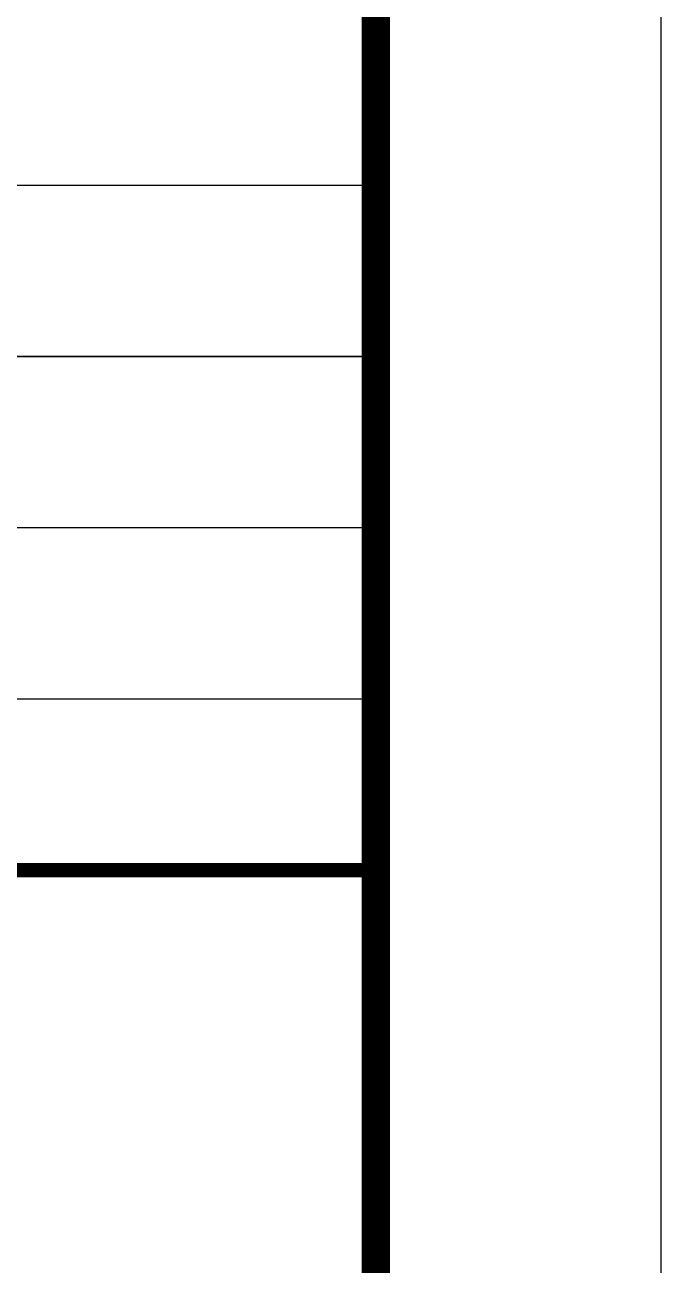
# Model space of a CAD drawing. Extents: x 115799 to 952918, y -190076 to 200966.
# Drawn here: x 474195 to 475310, y 149794 to 151968 of the extents above; entities that cross this region are included whole.
import ezdxf
from ezdxf.enums import TextEntityAlignment as Align

# ---------------------------------------------------------------- set-up
doc = ezdxf.new("R2010")
doc.units = 0
doc.header["$LTSCALE"] = 1000
doc.header["$MEASUREMENT"] = 0
for name, color, linetype in [('00-图签', 7, 'Continuous'), ('00-图签签名_10', 10, 'Continuous'), ('SHEET_LINE', 6, 'Continuous')]:
    doc.layers.add(name, color=color, linetype=linetype)
doc.styles.add('A0-建筑图签$0$hwxh', font='STXIHEI.TTF')

# ---------------------------------------------------------------- blocks, each defined once
blk = doc.blocks.new('图签-A1')
at = {"layer": 'SHEET_LINE', "const_width": 0.5}
for points in [[(-65, 573.835), (-65, 512.335), (0, 512.335), (0, 573.835)], [(-65, -0.165), (0, -0.165), (0, 512.335), (-65, 512.335)]]:
    blk.add_lwpolyline(points, close=True, dxfattribs=at)
at = {"layer": 'SHEET_LINE', "const_width": 0.05}
for points in [[(-65, 536.335), (0, 536.335)], [(-65, 530.335), (0, 530.335)], [(-65, 524.335), (0, 524.335)], [(-65, 524.335), (0, 524.335)], [(-65, 518.335), (0, 518.335)], [(-65, 512.335), (0, 512.335)]]:
    blk.add_lwpolyline(points, dxfattribs=at)
at = {"layer": '00-图签签名_10', "style": 'A0-建筑图签$0$hwxh'}
for tag, p in [('曲佰忠', (-28.758, 153.542)), ('郭艳霞', (-28.758, 146.042)), ('关宝凤', (-28.758, 131.042)), ('李杰', (-28.758, 116.042)), ('李杰', (-28.758, 108.542))]:
    blk.add_attdef(tag, text='', height=2.3, dxfattribs=at).set_placement(p, align=Align.TOP_CENTER)

msp = doc.modelspace()

# ---------------------------------------------------------------- linework, layer by layer
at = {"layer": '00-图签'}
msp.add_lwpolyline([(475310.5, 124369.9), (475310.5, 154069.9), (433260.5, 154078.2), (433260.5, 124378.2)], close=True, dxfattribs=at)
at = {"layer": '00-图签', "const_width": 50}
msp.add_lwpolyline([(474810.5, 124869.9), (474810.5, 153569.9), (434510.5, 153578.2), (434510.5, 124878.2)], close=True, dxfattribs=at)

# ---------------------------------------------------------------- block references
at = {"xscale": 50, "yscale": 50, "zscale": 50}
msp.add_blockref('图签-A1', (474810.5, 124869.9), dxfattribs=at)

doc.saveas('drawing.dxf')
